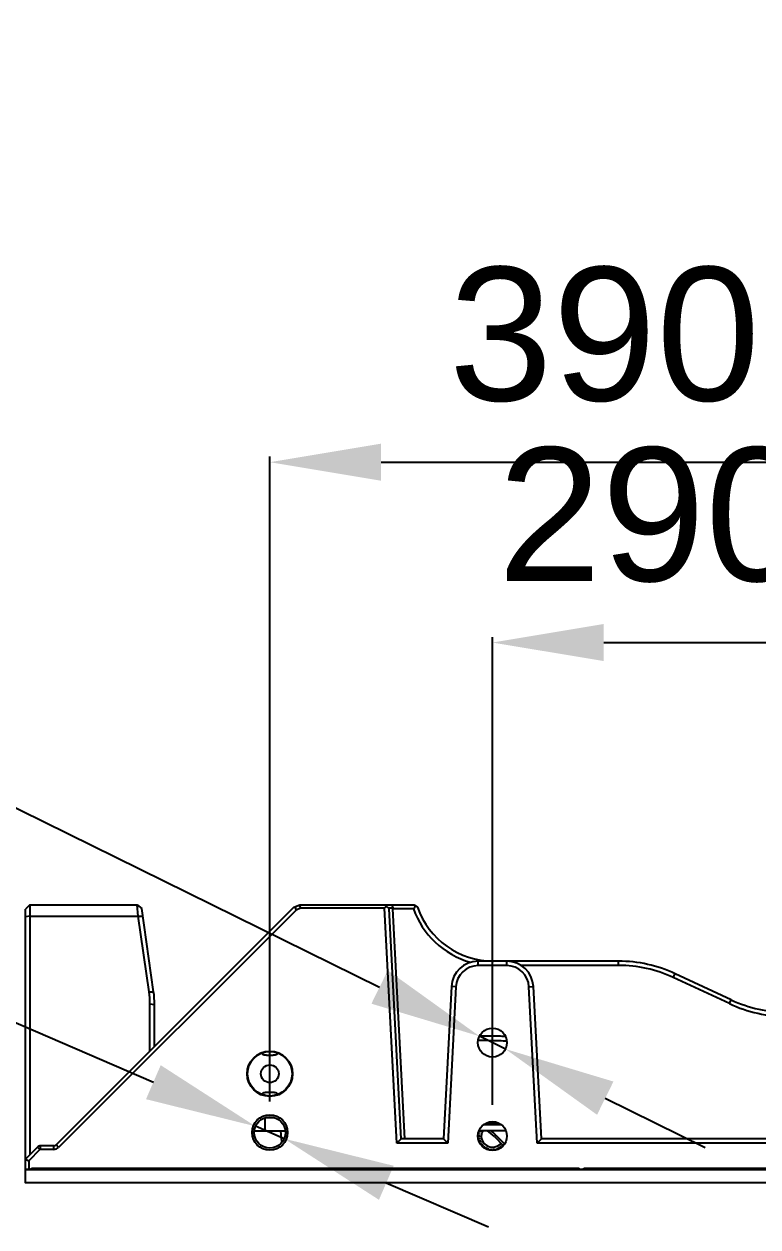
# Model space of a CAD drawing. Header units: millimetres. Extents: x -1070 to 42146, y 1440 to 12921.
# Drawn here: x 660.3 to 825.2, y 3952.5 to 4222.8 of the extents above; entities that cross this region are included whole.
import ezdxf

# ---------------------------------------------------------------- set-up
doc = ezdxf.new("R2010")
doc.units = ezdxf.units.MM
doc.linetypes.add('HIDDEN', pattern=[0.2, 0.1, -0.1])
for name, color, linetype in [('DIM', 4, 'Continuous'), ('DINGWEIZHU实线CONTINUOUS', 7, 'Continuous'), ('DW-PLUS-500X750实线CONTINUOUS', 7, 'Continuous'), ('DW-PLUS-500X750隐藏线HIDDEN', 7, 'Continuous'), ('MOUZU_COVER实线CONTINUOUS', 7, 'Continuous')]:
    doc.layers.add(name, color=color, linetype=linetype)
doc.styles.get("Standard").update_dxf_attribs({"font": 'arial.ttf'})
doc.dimstyles.new('ISO-200', dxfattribs={"dimtxt": 30, "dimasz": 25, "dimexe": 1.25, "dimexo": 5, "dimgap": 5, "dimtad": 1, "dimtoh": 1, "dimdec": 1, "dimdsep": 46, "dimtxsty": 'Standard', "dimcen": 2.5, "dimadec": 0, "dimazin": 0, "dimtfac": 1, "dimtdec": 1, "dimtmove": 0, "dimatfit": 3, "dimfxl": 1, "dimarcsym": 0})

# ---------------------------------------------------------------- blocks, each defined once
blk = doc.blocks.new('*D55')
at = {"layer": 'Defpoints', "color": 0, "transparency": 16777216}
for p in [(1055.52, 4083.8), (765.52, 3974.89), (1055.52, 3974.89)]:
    blk.add_point(p, dxfattribs=at)
at = {"layer": 'DIM', "color": 0, "lineweight": -2, "transparency": 16777216}
for p, q in [((765.52, 3979.89), (765.52, 4085.05)), ((1055.52, 3979.89), (1055.52, 4085.05)), ((790.52, 4083.8), (1030.52, 4083.8))]:
    blk.add_line(p, q, dxfattribs=at)
at = {"layer": 'DIM', "color": 0, "transparency": 16777216}
for points in [[(790.52, 4087.97), (790.52, 4079.64), (765.52, 4083.8)], [(1030.52, 4087.97), (1030.52, 4079.64), (1055.52, 4083.8)]]:
    blk.add_solid(points, dxfattribs=at)
at = {"layer": 'DIM', "color": 0, "lineweight": -3, "transparency": 16777216, "insert": (884.82, 4127.64), "char_height": 30, "attachment_point": 2}
blk.add_mtext('290 [11 3/8"]', dxfattribs=at)
blk = doc.blocks.new('*D56')
at = {"layer": 'Defpoints', "color": 0, "transparency": 16777216}
for p in [(1105.52, 4124.34), (715.52, 3975.69), (1105.52, 3975.69)]:
    blk.add_point(p, dxfattribs=at)
at = {"layer": 'DIM', "color": 0, "lineweight": -2, "transparency": 16777216}
for p, q in [((715.52, 3980.69), (715.52, 4125.59)), ((1105.52, 3980.69), (1105.52, 4125.59)), ((740.52, 4124.34), (1080.52, 4124.34))]:
    blk.add_line(p, q, dxfattribs=at)
at = {"layer": 'DIM', "color": 0, "transparency": 16777216}
for points in [[(740.52, 4128.51), (740.52, 4120.17), (715.52, 4124.34)], [(1080.52, 4128.51), (1080.52, 4120.17), (1105.52, 4124.34)]]:
    blk.add_solid(points, dxfattribs=at)
at = {"layer": 'DIM', "color": 0, "lineweight": -3, "transparency": 16777216, "insert": (884.82, 4168.18), "char_height": 30, "attachment_point": 2}
blk.add_mtext('390 [1\'-3 3/8"]', dxfattribs=at)
blk = doc.blocks.new('*D72')
at = {"layer": 'Defpoints', "color": 0, "transparency": 16777216}
for p in [(712.31, 3975.08), (718.73, 3972.3)]:
    blk.add_point(p, dxfattribs=at)
at = {"layer": 'DIM', "color": 0, "lineweight": -2, "transparency": 16777216}
for p, q in [((62.81, 4066.55), (500.67, 4066.55)), ((500.67, 4066.55), (689.36, 3985)), ((718.73, 3972.3), (712.31, 3975.08)), ((741.68, 3962.38), (764.63, 3952.46))]:
    blk.add_line(p, q, dxfattribs=at)
at = {"layer": 'DIM', "color": 0, "transparency": 16777216}
for points in [[(691.01, 3988.82), (687.71, 3981.17), (712.31, 3975.08)], [(743.34, 3966.21), (740.03, 3958.56), (718.73, 3972.3)]]:
    blk.add_solid(points, dxfattribs=at)
at = {"layer": 'DIM', "color": 0, "lineweight": -3, "transparency": 16777216, "insert": (279.24, 4091.55), "char_height": 30, "attachment_point": 5}
blk.add_mtext('{\\fGulim|b0|i0|c134|p0;2-\\fGulim|b0|i0|c0|p0;%%C\\fGulim|b0|i0|c134|p0;7 through hole}', dxfattribs=at)
blk = doc.blocks.new('*D73')
at = {"layer": 'Defpoints', "color": 0, "transparency": 16777216}
for p in [(762.61, 3995.33), (768.44, 3992.45)]:
    blk.add_point(p, dxfattribs=at)
at = {"layer": 'DIM', "color": 0, "lineweight": -2, "transparency": 16777216}
for p, q in [((12.63, 4128.02), (493.35, 4128.02)), ((493.35, 4128.02), (740.18, 4006.38)), ((768.44, 3992.45), (762.61, 3995.33)), ((790.86, 3981.4), (813.29, 3970.35))]:
    blk.add_line(p, q, dxfattribs=at)
at = {"layer": 'DIM', "color": 0, "transparency": 16777216}
for points in [[(742.02, 4010.12), (738.34, 4002.64), (762.61, 3995.33)], [(792.7, 3985.14), (789.02, 3977.67), (768.44, 3992.45)]]:
    blk.add_solid(points, dxfattribs=at)
at = {"layer": 'DIM', "color": 0, "lineweight": -3, "transparency": 16777216, "insert": (250.49, 4153.02), "char_height": 30, "attachment_point": 5}
blk.add_mtext('{\\fGulim|b0|i0|c134|p0;2-\\fGulim|b0|i0|c0|p0;%%C\\fGulim|b0|i0|c134|p0;6.5 through hole}', dxfattribs=at)

msp = doc.modelspace()

# ---------------------------------------------------------------- linework, layer by layer
at = {"color": 1, "lineweight": -3}
msp.add_lwpolyline([(660.622, 3965.39), (1160.622, 3965.39), (1160.622, 3962.39), (660.622, 3962.39)], close=True, dxfattribs=at)
at = {"layer": 'DINGWEIZHU实线CONTINUOUS', "color": 7, "lineweight": -3}
for radius in [5, 2]:
    msp.add_circle((715.522, 3986.89), radius, dxfattribs=at)
for points, knots in [([(717.272, 3991.574), (717.272, 3991.521), (717.254, 3991.411), (717.156, 3991.267), (716.993, 3991.161), (716.775, 3991.09), (716.509, 3991.048), (716.086, 3991.018), (715.522, 3991.013), (714.957, 3991.018), (714.534, 3991.048), (714.268, 3991.09), (714.05, 3991.161), (713.887, 3991.267), (713.789, 3991.411), (713.772, 3991.521), (713.772, 3991.574)], [0, 0, 0, 0, 0.0400558, 0.0803984, 0.1266187, 0.1829131, 0.2504228, 0.3277459, 0.5000015, 0.6722567, 0.7495797, 0.8170891, 0.8733826, 0.9196021, 0.9599444, 1, 1, 1, 1]), ([(713.772, 3982.207), (713.772, 3982.26), (713.789, 3982.369), (713.887, 3982.514), (714.05, 3982.62), (714.268, 3982.69), (714.534, 3982.732), (714.957, 3982.763), (715.522, 3982.767), (716.086, 3982.763), (716.509, 3982.732), (716.775, 3982.69), (716.993, 3982.62), (717.156, 3982.514), (717.254, 3982.369), (717.272, 3982.26), (717.272, 3982.207)], [0, 0, 0, 0, 0.0400558, 0.0803985, 0.1266187, 0.1829132, 0.2504231, 0.3277464, 0.5000018, 0.6722572, 0.7495801, 0.8170892, 0.8733826, 0.9196021, 0.9599444, 1, 1, 1, 1])]:
    msp.add_open_spline(points, degree=3, knots=knots, dxfattribs=at)
at = {"layer": 'DW-PLUS-500X750实线CONTINUOUS', "color": 7, "lineweight": -3}
for p, q in [((661.622, 4024.89), (660.622, 4023.89)), ((660.622, 3965.39), (660.622, 4023.89)), ((661.622, 4024.89), (661.622, 3968.69)), ((661.622, 4024.89), (685.738, 4024.89)), ((720.924, 4024.325), (667.494, 3970.895)), ((721.421, 4023.69), (668.06, 3970.33)), ((685.738, 4024.89), (686.747, 4024.016)), ((685.738, 4024.89), (686.747, 4024.016)), ((685.984, 4022.282), (685.738, 4024.89)), ((689.421, 4005.297), (686.747, 4024.016)), ((720.924, 4024.325), (722.289, 4024.89)), ((720.924, 4024.325), (721.002, 4024.403)), ((721.019, 4024.364), (721.002, 4024.403)), ((721.124, 4024.407), (721.421, 4023.69)), ((722.386, 4024.09), (721.421, 4023.69)), ((722.089, 4024.807), (722.386, 4024.09)), ((722.289, 4024.89), (747.941, 4024.89)), ((741.305, 4024.09), (722.386, 4024.09)), ((741.305, 4024.09), (741.71, 4024.517)), ((744.073, 3971.29), (741.305, 4024.09)), ((742.315, 4023.943), (741.316, 4024.89)), ((743.258, 4024.093), (742.157, 4024.093)), ((745.022, 3972.29), (742.315, 4023.943)), ((742.884, 4024.89), (743.258, 4024.093)), ((743.116, 4023.943), (743.258, 4024.093)), ((745.823, 3972.29), (743.116, 4023.943)), ((747.798, 4023.943), (743.116, 4023.943)), ((747.941, 4024.89), (748.697, 4024.35)), ((661.622, 4022.282), (660.622, 4022.151)), ((661.622, 4022.282), (685.984, 4022.282)), ((685.984, 4022.282), (686.993, 4022.293)), ((688.412, 4005.286), (685.984, 4022.282)), ((762.306, 4011.19), (762.306, 4012.19)), ((793.871, 4012.19), (762.306, 4012.19)), ((768.737, 4011.19), (768.737, 4012.19)), ((793.871, 4011.243), (793.871, 4012.19)), ((768.737, 4011.19), (762.306, 4011.19)), ((793.871, 4011.243), (771.973, 4011.243)), ((806.127, 4008.526), (806.549, 4009.38)), ((819.156, 4003.501), (806.549, 4009.38)), ((756.315, 4006.504), (754.522, 3972.29)), ((757.313, 4006.452), (756.315, 4006.504)), ((773.73, 4006.452), (774.728, 4006.504)), ((776.522, 3972.29), (774.728, 4006.504)), ((818.733, 4002.647), (806.127, 4008.526)), ((688.412, 4005.286), (689.421, 4005.297)), ((757.313, 4006.452), (755.471, 3971.29)), ((775.573, 3971.29), (773.73, 4006.452)), ((688.603, 3992.004), (688.603, 4002.602)), ((688.603, 4002.602), (689.622, 4002.469)), ((689.622, 3993.023), (689.622, 4002.469)), ((818.733, 4002.647), (819.156, 4003.501)), ((714.365, 3976.921), (714.365, 3974.09)), ((714.717, 3977.09), (716.326, 3977.09)), ((711.99, 3974.09), (718.93, 3974.09)), ((768.536, 3974.09), (762.507, 3974.09)), ((767.586, 3975.39), (763.457, 3975.39)), ((745.022, 3972.29), (744.073, 3971.29)), ((754.522, 3972.29), (745.022, 3972.29)), ((754.522, 3972.29), (755.471, 3971.29)), ((766.304, 3973.115), (765.95, 3972.761)), ((765.95, 3972.761), (767.961, 3970.751)), ((766.304, 3973.115), (768.265, 3971.154)), ((776.522, 3972.29), (775.573, 3971.29)), ((887.532, 3972.29), (776.522, 3972.29)), ((663.329, 3970.397), (660.622, 3967.69)), ((663.894, 3969.832), (661.422, 3967.359)), ((663.894, 3969.832), (663.329, 3970.397)), ((664.036, 3969.89), (664.036, 3970.69)), ((666.999, 3970.69), (664.036, 3970.69)), ((666.999, 3969.89), (664.036, 3969.89)), ((666.999, 3969.89), (666.999, 3970.69)), ((668.06, 3970.33), (667.494, 3970.895)), ((755.471, 3971.29), (744.073, 3971.29)), ((887.532, 3971.29), (775.573, 3971.29)), ((660.622, 3967.69), (661.422, 3967.359)), ((661.422, 3967.359), (661.422, 3965.39)), ((662.522, 3965.39), (660.622, 3965.39)), ((662.022, 3965.39), (662.022, 3965.69)), ((662.022, 3965.69), (785.022, 3965.69)), ((662.522, 3965.39), (662.522, 3965.69)), ((675.522, 3965.69), (675.522, 3965.39)), ((675.522, 3965.39), (677.522, 3965.39)), ((675.99, 3965.69), (675.99, 3965.39)), ((677.053, 3965.39), (677.053, 3965.69)), ((677.522, 3965.39), (677.522, 3965.69)), ((694.99, 3965.69), (694.99, 3965.39)), ((696.507, 3965.39), (694.99, 3965.39)), ((695.007, 3965.69), (695.007, 3965.39)), ((695.506, 3965.69), (695.506, 3965.39)), ((696.007, 3965.39), (696.007, 3965.69)), ((696.507, 3965.39), (696.507, 3965.69)), ((702.49, 3965.39), (702.49, 3965.69)), ((702.49, 3965.39), (704.49, 3965.39)), ((702.959, 3965.39), (702.959, 3965.69)), ((704.022, 3965.39), (704.022, 3965.69)), ((704.49, 3965.39), (704.49, 3965.69)), ((710.474, 3965.39), (710.474, 3965.69)), ((711.99, 3965.39), (710.474, 3965.39)), ((710.974, 3965.39), (710.974, 3965.69)), ((711.475, 3965.39), (711.475, 3965.69)), ((711.974, 3965.39), (711.974, 3965.69)), ((711.99, 3965.69), (711.99, 3965.39)), ((751.318, 3965.39), (751.318, 3965.69)), ((751.318, 3965.39), (753.318, 3965.39)), ((751.787, 3965.39), (751.787, 3965.69)), ((752.85, 3965.39), (752.85, 3965.69)), ((753.318, 3965.39), (753.318, 3965.69)), ((784.522, 3965.39), (784.522, 3965.69)), ((786.522, 3965.39), (784.522, 3965.39)), ((785.022, 3965.39), (785.022, 3965.69)), ((786.022, 3965.39), (786.022, 3965.69)), ((786.022, 3965.69), (909.022, 3965.69)), ((786.522, 3965.39), (786.522, 3965.69)), ((817.725, 3965.39), (817.725, 3965.69)), ((817.725, 3965.39), (819.725, 3965.39)), ((818.193, 3965.39), (818.193, 3965.69)), ((819.256, 3965.39), (819.256, 3965.69)), ((819.725, 3965.39), (819.725, 3965.69)), ((819.725, 3965.39), (819.725, 3965.69))]:
    msp.add_line(p, q, dxfattribs=at)
for centre, radius in [((765.522, 3993.89), 3.25), ((715.522, 3986.89), 5.1), ((715.522, 3973.69), 4), ((715.522, 3973.69), 3.5), ((765.522, 3972.89), 3.25)]:
    msp.add_circle(centre, radius, dxfattribs=at)
for centre, radius, start, end in [((799.924, 3987.018), 63.879, 143.92139, 144.68727), ((765.721, 4030.241), 18.997, 199.36279, 226.26364), ((765.724, 4030.19), 18, 198.93335, 270), ((765.721, 4030.237), 18.994, 226.25567, 254.38131), ((762.306, 4006.19), 6, 90, 177), ((768.737, 4006.19), 6, 3, 90), ((793.871, 3982.19), 30, 65, 90), ((762.306, 4006.19), 5, 90, 177), ((768.737, 4006.19), 5, 3, 90), ((793.875, 3982.262), 28.981, 64.99156, 90.00844), ((669.644, 4002.604), 18.959, 359.99245, 8.13214), ((669.622, 4002.469), 20, 0, 8.1301), ((831.829, 4030.719), 30.977, 244.99042, 270.00958), ((831.834, 4030.69), 30, 245, 270), ((765.522, 3972.89), 2.5, 151.23457, 319.87186), ((758.879, 3965.69), 10, 45, 57.54352), ((758.879, 3965.69), 10.5, 45, 53.77659), ((664.036, 3969.69), 1, 90, 135), ((664.036, 3969.69), 0.2, 90, 135), ((666.999, 3971.39), 0.7, 270, 315), ((666.999, 3971.39), 1.5, 270, 315)]:
    msp.add_arc(centre, radius, start, end, dxfattribs=at)
for points, knots in [([(768.746, 3994.215), (768.187, 3994.235), (766.036, 3994.307), (763.884, 3994.349), (762.291, 3994.355)], [0, 0, 0, 0, 0.2597254, 1, 1, 1, 1]), ([(768.458, 3995.274), (767.953, 3995.288), (766.009, 3995.339), (764.064, 3995.369), (762.624, 3995.373)], [0, 0, 0, 0, 0.259562, 1, 1, 1, 1])]:
    msp.add_open_spline(points, degree=3, knots=knots, dxfattribs=at)
at = {"layer": 'DW-PLUS-500X750隐藏线HIDDEN', "color": 5, "linetype": 'HIDDEN', "lineweight": -3}
msp.add_arc((765.522, 3972.89), 3, 156.41873, 319.05497, dxfattribs=at)
at = {"layer": 'MOUZU_COVER实线CONTINUOUS', "color": 7, "lineweight": -3}
for p, q in [((718.254, 3971.644), (718.027, 3974.09)), ((764.29, 3975.89), (766.753, 3975.89))]:
    msp.add_line(p, q, dxfattribs=at)

# ---------------------------------------------------------------- dimensions: what is measured, and where the dimension line sits
at = {"layer": 'DIM', "color": 7, "lineweight": -3}
for p1, p2, text, picture, middle in [((768.437, 3992.454), (762.606, 3995.327), '{\\fGulim|b0|i0|c134|p0;2-\\fGulim|b0|i0|c0|p0;%%C\\fGulim|b0|i0|c134|p0;6.5 through hole}', '*D73', (250.492, 4128.02)), ((718.734, 3972.302), (712.309, 3975.079), '{\\fGulim|b0|i0|c134|p0;2-\\fGulim|b0|i0|c0|p0;%%C\\fGulim|b0|i0|c134|p0;7 through hole}', '*D72', (279.243, 4066.554))]:
    dim = msp.add_diameter_dim_2p(p1=p1, p2=p2, text=text, dimstyle='ISO-200', dxfattribs=at)
    dim.commit()
    dim.dimension.update_dxf_attribs({"geometry": picture, "text_midpoint": middle, "dimtype": 163})
for base, p1, p2, picture, middle in [((1105.522, 4124.341), (715.522, 3975.69), (1105.522, 3975.69), '*D56', (884.818, 4124.341)), ((1055.522, 4083.803), (765.522, 3974.89), (1055.522, 3974.89), '*D55', (884.818, 4083.803))]:
    dim = msp.add_linear_dim(base=base, p1=p1, p2=p2, dimstyle='ISO-200', dxfattribs=at)
    dim.commit()
    dim.dimension.update_dxf_attribs({"geometry": picture, "text_midpoint": middle, "dimtype": 160})

doc.saveas('drawing.dxf')
